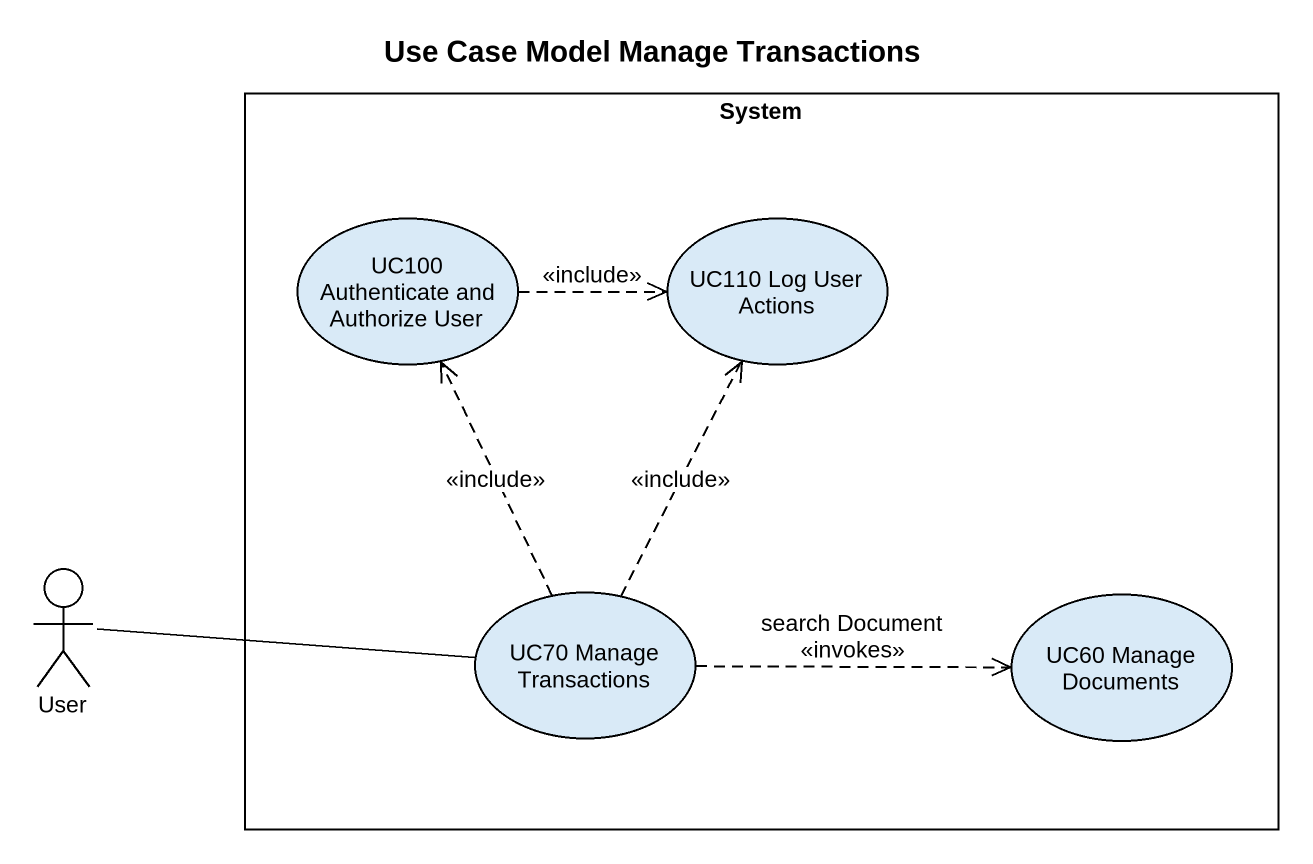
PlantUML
@startuml
title Use Case Model Manage Transactions
rectangle System {
  usecase "UC100 Authenticate and Authorize User" as UC100_Authenticate_and
  usecase "UC110 Log User Actions" as UC110_Log_User_Actions
  usecase "UC70 Manage Transactions" as UC70_Manage_Transactions
  usecase "UC60 Manage Documents" as UC60_Manage_Documents
}
actor User
UC100_Authenticate_and .right.> UC110_Log_User_Actions : <<include>>
User -right- UC70_Manage_Transactions
UC70_Manage_Transactions .up.> UC100_Authenticate_and : <<include>>
UC70_Manage_Transactions .up.> UC110_Log_User_Actions : <<include>>
UC70_Manage_Transactions .right.> UC60_Manage_Documents : search Document\n<<invokes>>
@enduml
